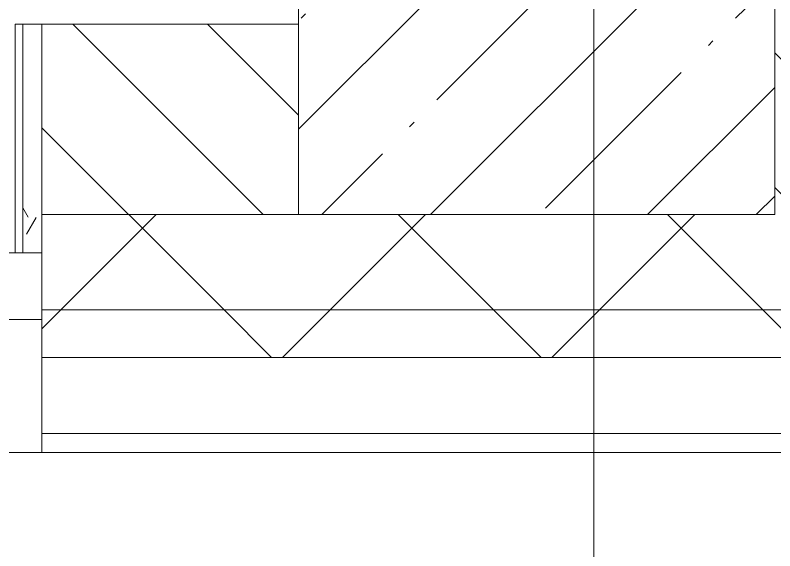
# Model space of a CAD drawing. Header units: millimetres. Extents: x -1178 to 415037, y -3506 to 42334.
# Drawn here: x 80052 to 80850, y 3197 to 3760 of the extents above; entities that cross this region are included whole.
import ezdxf

# ---------------------------------------------------------------- set-up
doc = ezdxf.new("R2010")
doc.units = ezdxf.units.MM
doc.linetypes.add('Осевая', pattern=[6350, 1270, -952.5, 3175, -952.5])
for name, color, linetype, lineweight in [('A-GLAZ', 7, 'Continuous', 9), ('A-GLAZ-1', 7, 'Continuous', 5), ('A-WALL', 7, 'Continuous', 5), ('I-WALL', 7, 'Continuous', 5), ('S-COLS', 7, 'Continuous', 9), ('S-COLS-1', 7, 'Continuous', 5), ('Оси-2', 7, 'Осевая', 9)]:
    doc.layers.add(name, color=color, linetype=linetype, lineweight=lineweight)
doc.layers.add('A-WALL-1', color=9, linetype='Continuous', lineweight=5, true_color=0x808080)
doc.layers.add('A-WALL-FNSH-1', color=9, linetype='Continuous', lineweight=5, true_color=0x808080)
pattern_1 = [(45, (0, 0), (-141.42136, 141.42136), []), (135, (0, 0), (-141.42136, -141.42136), [])]

# ---------------------------------------------------------------- blocks, each defined once
blk = doc.blocks.new('BSC_Колонна _Прямоугольная - 500х500-V14-Объем проектирования 1 этажа')
at = {"layer": 'S-COLS-1'}
h = blk.add_hatch(dxfattribs=at)
h.set_pattern_fill('FP_18', color=256, style=0, pattern_type=2)
h.set_pattern_definition([(45, (-80600, -3800), (-114.04925, 114.04925), []), (45, (-80485.95, -3800), (-114.04925, 114.04925), [201.613, -40.323, 6.706, -33.617])])
h.paths.add_polyline_path([(250, -250), (250, 250), (-250, 250), (-250, -250)])
for p, q in [((250, 250), (-250, 250)), ((-250, 250), (-250, -250)), ((250, -250), (250, 250)), ((-250, -250), (250, -250))]:
    blk.add_line(p, q, dxfattribs=at)
blk = doc.blocks.new('120_Окно_СКБ_1Ст - 120_Окно_СКБ_1Ст 900х2500_h_-19906150-Объем проектирования 1 этажа')
at = {"layer": 'A-GLAZ'}
for p, q in [((-450, -75), (-450, -5)), ((-450, -5), (-380, -5)), ((-380, -75), (-450, -75))]:
    blk.add_line(p, q, dxfattribs=at)
at = {"layer": 'A-GLAZ-1'}
for p, q in [((450, -5), (-450, -5)), ((-422, -75), (-400, -75))]:
    blk.add_line(p, q, dxfattribs=at)

msp = doc.modelspace()

# ---------------------------------------------------------------- hatches: boundary and pattern name
at = {"layer": 'A-WALL'}
h = msp.add_hatch(dxfattribs=at)
h.set_pattern_fill('FP_2', color=256, style=0, pattern_type=2)
h.set_pattern_definition([(135, (0, 0), (-70.71068, -70.71068), [])])
h.paths.add_polyline_path([(79000.48, 3550), (79180.48, 3550), (79180.48, 3750), (77980, 3750), (77980, 3550), (78073.6, 3550)])
h.paths.add_polyline_path([(82000, 3550), (82000, 3750), (80850, 3750), (80850, 3550), (81168.2, 3550)])
h.paths.add_polyline_path([(80080.48, 3550), (80350, 3550), (80350, 3750), (80080.48, 3750), (80080.48, 3702.66)])
h.paths.add_polyline_path([(84100, 3550), (84200, 3550), (84200, 3750), (84100, 3750), (84100, 3554.31)])
h.paths.add_polyline_path([(77042.07, 3550), (77080, 3550), (77080, 3750), (75980, 3750), (75980, 3550), (76010.54, 3550)])
h = msp.add_hatch(dxfattribs=at)
h.set_pattern_fill('FP_24', color=256, style=0, pattern_type=2)
h.set_pattern_definition(pattern_1)
h.paths.add_polyline_path([(84697.46, 3450), (84800, 3450), (84800, 3550), (84100, 3550), (84100, 3450), (84590, 3450)])
h.paths.add_polyline_path([(80350, 3450), (82000, 3450), (82000, 3550), (80080.48, 3550), (80080.48, 3450), (80136.67, 3450)])
h.paths.add_polyline_path([(79100.48, 3450), (79180.48, 3450), (79180.48, 3550), (77980, 3550), (77980, 3450), (79000.48, 3450)])
h.paths.add_polyline_path([(75880, 3450), (77080, 3450), (77080, 3550), (75858, 3550), (75858, 3450)])
h = msp.add_hatch(dxfattribs=at)
h.set_pattern_fill('FP_24', color=256, style=0, pattern_type=2)
h.set_pattern_definition(pattern_1)
h.paths.add_polyline_path([(84696.19, 3400), (84850, 3400), (84850, 3450), (84100, 3450), (84100, 3400), (84590, 3400)])
h.paths.add_polyline_path([(82000, 3400), (82000, 3450), (80080.48, 3450), (80080.48, 3400), (81730, 3400)])
h.paths.add_polyline_path([(79180.48, 3400), (79180.48, 3450), (77980, 3450), (77980, 3400), (79105.14, 3400)])
h.paths.add_polyline_path([(77080, 3400), (77080, 3450), (75858, 3450), (75858, 3400), (77042.07, 3400)])
at = {"layer": 'I-WALL'}
h = msp.add_hatch(dxfattribs=at)
h.set_pattern_fill('FP_191', color=256, style=0, pattern_type=2)
h.set_pattern_definition([(0, (0, 0), (243.84, 60.96), [20.117, -162.763, 20.117, -162.763, -975.36]), (0, (0, 0), (243.84, 60.96), [-365.76, 20.117, -345.643, 20.117, -162.763, -426.72]), (0, (0, 0), (243.84, 60.96), [-914.4, 20.117, -101.803, 20.117, -284.683]), (120, (91.44, 30.48), (-174.71291, 180.691634), [20.117, -162.763, 20.117, -162.763, -975.36]), (120, (91.44, 30.48), (-174.71291, 180.691634), [-365.76, 20.117, -345.643, 20.117, -162.763, -426.72]), (120, (91.44, 30.48), (-174.71291, 180.691634), [-914.4, 20.117, -101.803, 20.117, -284.683]), (240, (121.92, 152.4), (-69.12709, -241.651634), [20.117, -162.763, 20.117, -162.763, -975.36]), (240, (121.92, 152.4), (-69.12709, -241.651634), [-365.76, 20.117, -345.643, 20.117, -162.763, -426.72]), (240, (121.92, 152.4), (-69.12709, -241.651634), [-914.4, 20.117, -101.803, 20.117, -284.683])])
h.paths.add_polyline_path([(80080.48, 3510), (80080.48, 3750), (80060.48, 3750), (80060.48, 3510)])

# ---------------------------------------------------------------- linework, layer by layer
at = {"layer": 'A-WALL'}
for p, q in [((80350, 3550), (80080.48, 3550)), ((80080.48, 3450), (82000, 3450)), ((80080.48, 3400), (82000, 3400)), ((80080.48, 3320), (82000, 3320)), ((80080.48, 3300), (79180.48, 3300))]:
    msp.add_line(p, q, dxfattribs=at)
at = {"layer": 'A-WALL-1'}
for p, q in [((80350, 3750), (80060.48, 3750)), ((80060.48, 3750), (80060.48, 3510)), ((80080.48, 3320), (80080.48, 3750)), ((80060.48, 3510), (80080.48, 3510))]:
    msp.add_line(p, q, dxfattribs=at)
at = {"layer": 'A-WALL-FNSH-1'}
for p, q in [((80052.48, 3750), (80052.48, 3510)), ((80060.48, 3750), (80052.48, 3750)), ((80052.48, 3510), (80060.48, 3510)), ((80080.48, 3320), (80080.48, 3300)), ((80080.48, 3300), (82000, 3300))]:
    msp.add_line(p, q, dxfattribs=at)
at = {"layer": 'Оси-2'}
msp.add_line((80660, 3093.74), (80660, 22390.11), dxfattribs=at)

# ---------------------------------------------------------------- block references
at = {"layer": 'A-GLAZ', "color": 3, "rotation": 180}
msp.add_blockref('120_Окно_СКБ_1Ст - 120_Окно_СКБ_1Ст 900х2500_h_-19906150-Объем проектирования 1 этажа', (79630.48, 3435), dxfattribs=at)
at = {"layer": 'S-COLS'}
msp.add_blockref('BSC_Колонна _Прямоугольная - 500х500-V14-Объем проектирования 1 этажа', (80600, 3800), dxfattribs=at)

doc.saveas('drawing.dxf')
